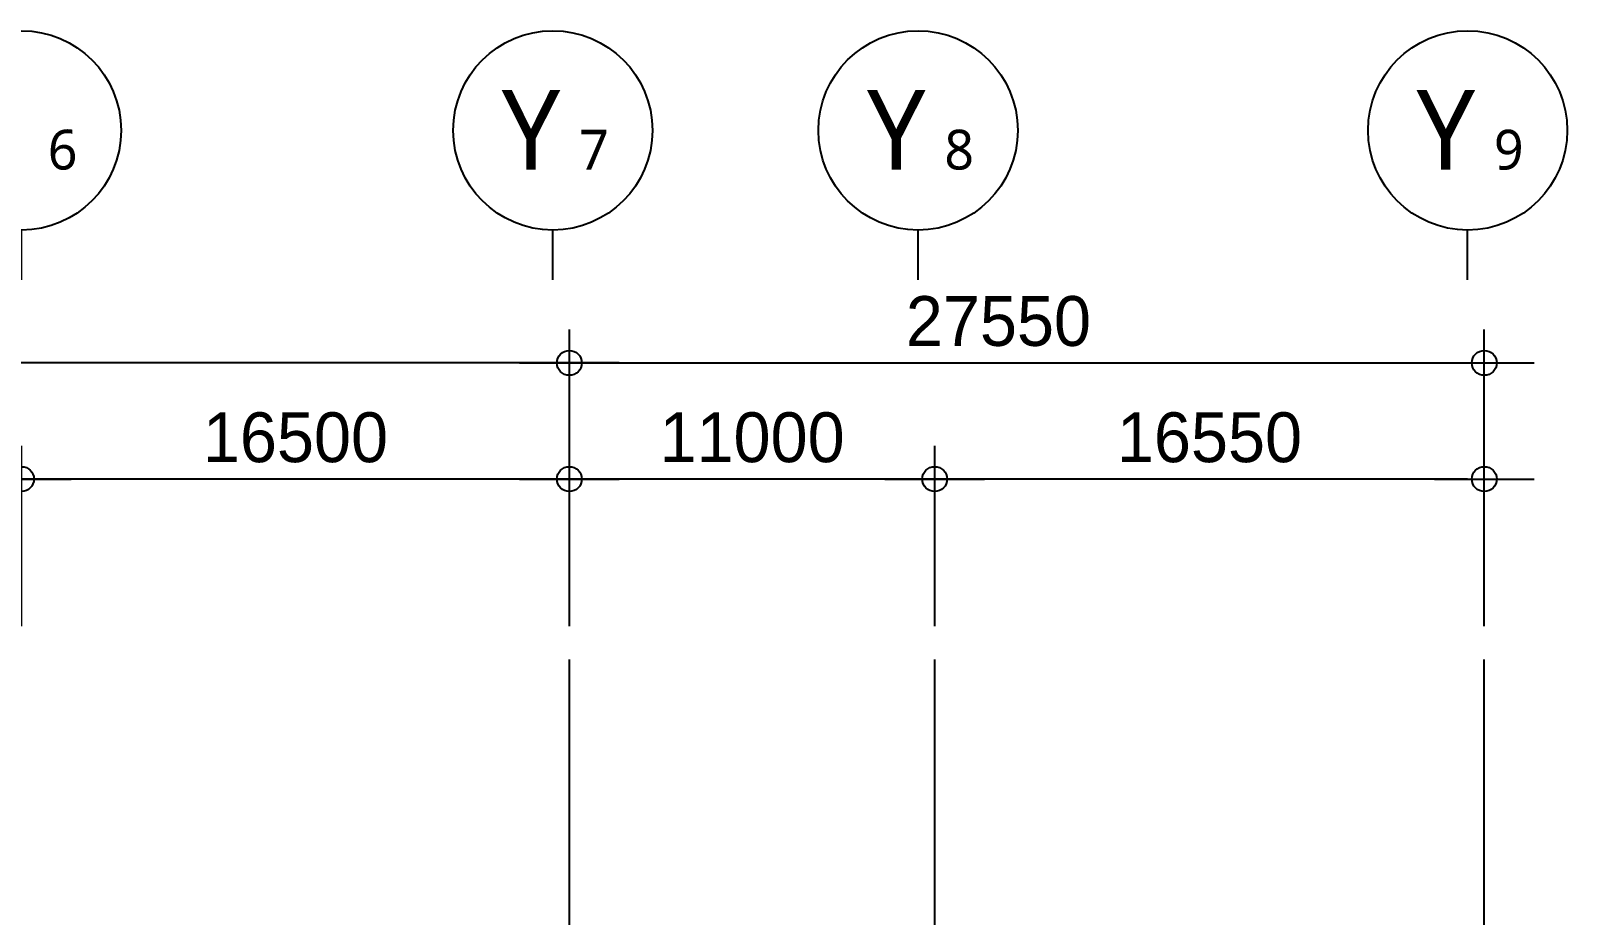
# Model space of a CAD drawing. Header units: millimetres. Extents: x 35054840 to 35483341, y -1288013 to -991013.
# Drawn here: x 35293514 to 35339786, y -1175205 to -1148574 of the extents above; entities that cross this region are included whole.
import ezdxf
from ezdxf.enums import TextEntityAlignment as Align

# ---------------------------------------------------------------- set-up
doc = ezdxf.new("R2010")
doc.units = ezdxf.units.MM
doc.header["$LTSCALE"] = 1000
doc.header["$MEASUREMENT"] = 0
doc.header["$PDSIZE"] = -10
doc.layers.get('0').update_dxf_attribs({"linetype": 'CONTINUOUS'})
doc.layers.get('Defpoints').update_dxf_attribs({"color": 161, "linetype": 'CONTINUOUS'})
for name, color, linetype in [('cen', 1, 'CONTINUOUS'), ('NDIM', 7, 'CONTINUOUS'), ('SYM(AXIS)', 7, 'CONTINUOUS'), ('TEXT(AXIS)', 2, 'CONTINUOUS')]:
    doc.layers.add(name, color=color, linetype=linetype)
doc.styles.add('CGS', font='cgse', dxfattribs={"bigfont": 'cgs'})
doc.styles.add('나눔바른고딕', font='NanumGothic.ttf')
doc.dimstyles.new('NDIM 1200', dxfattribs={"dimscale": 500, "dimtxt": 3, "dimasz": 1, "dimexe": 2, "dimexo": 2, "dimgap": 1, "dimtad": 1, "dimdec": 0, "dimdsep": 46, "dimtxsty": 'CGS', "dimblk": 'DOT0', "dimcen": 1, "dimdle": 8, "dimclrd": 2, "dimclre": 2, "dimclrt": 2, "dimadec": 0, "dimazin": 0, "dimtfac": 1, "dimtdec": 0, "dimtix": 1, "dimtmove": 2, "dimatfit": 3, "dimldrblk": 'DOT0', "dimfxl": 1, "dimtolj": 1, "dimtzin": 0, "dimlwd": -1, "dimlwe": -1, "dimarcsym": 0})

# ---------------------------------------------------------------- blocks, each defined once
blk = doc.blocks.new('sdfsgdfdfg')
at = {"layer": 'cen', "ltscale": 0.1}
for p, q in [((34667649, -327809), (34667649, -240916)), ((34678649, -327809), (34678649, -240916)), ((34695199, -327809), (34695199, -240916))]:
    blk.add_line(p, q, dxfattribs=at)
blk = doc.blocks.new('DOT0')
blk.add_line((-3, 0), (3, 0))
at = {"color": 6}
blk.add_circle((0, 0), 0.75, dxfattribs=at)
blk = doc.blocks.new('*D81')
at = {"layer": 'Defpoints', "color": 0, "ltscale": 0.4, "transparency": 16777216}
for p in [(35232736, -1158574), (35232736, -1167500), (35309736, -1167500)]:
    blk.add_point(p, dxfattribs=at)
at = {"layer": 'NDIM', "ltscale": 0.4, "transparency": 16777216}
for p, q in [((35232736, -1166500), (35232736, -1157574)), ((35309736, -1166500), (35309736, -1157574)), ((35309236, -1158574), (35233236, -1158574))]:
    blk.add_line(p, q, dxfattribs=at)
at = {"layer": 'NDIM', "ltscale": 0.4, "transparency": 16777216, "xscale": 500, "yscale": 500, "zscale": 500, "rotation": 180}
blk.add_blockref('DOT0', (35232736, -1158574), dxfattribs=at)
at = {"layer": 'NDIM', "ltscale": 0.4, "transparency": 16777216, "xscale": 500, "yscale": 500, "zscale": 500}
blk.add_blockref('DOT0', (35309736, -1158574), dxfattribs=at)
at = {"layer": 'NDIM', "ltscale": 0.4, "transparency": 16777216, "insert": (35271236, -1157324), "char_height": 1500, "attachment_point": 5, "style": 'CGS'}
blk.add_mtext('\\A1;77000', dxfattribs=at)
blk = doc.blocks.new('*D85')
at = {"layer": 'Defpoints', "color": 0, "ltscale": 0.4, "transparency": 16777216}
for p in [(35309736, -1162074), (35309736, -1167500), (35320736, -1167500)]:
    blk.add_point(p, dxfattribs=at)
at = {"layer": 'NDIM', "ltscale": 0.4, "transparency": 16777216}
for p, q in [((35309736, -1166500), (35309736, -1161074)), ((35320736, -1166500), (35320736, -1161074)), ((35320236, -1162074), (35310236, -1162074))]:
    blk.add_line(p, q, dxfattribs=at)
at = {"layer": 'NDIM', "ltscale": 0.4, "transparency": 16777216, "xscale": 500, "yscale": 500, "zscale": 500, "rotation": 180}
blk.add_blockref('DOT0', (35309736, -1162074), dxfattribs=at)
at = {"layer": 'NDIM', "ltscale": 0.4, "transparency": 16777216, "xscale": 500, "yscale": 500, "zscale": 500}
blk.add_blockref('DOT0', (35320736, -1162074), dxfattribs=at)
at = {"layer": 'NDIM', "ltscale": 0.4, "transparency": 16777216, "insert": (35315236, -1160824), "char_height": 1500, "attachment_point": 5, "style": 'CGS'}
blk.add_mtext('\\A1;11000', dxfattribs=at)
blk = doc.blocks.new('*D86')
at = {"layer": 'Defpoints', "color": 0, "ltscale": 0.4, "transparency": 16777216}
for p in [(35320736, -1162074), (35320736, -1167500), (35337286, -1167500)]:
    blk.add_point(p, dxfattribs=at)
at = {"layer": 'NDIM', "ltscale": 0.4, "transparency": 16777216}
for p, q in [((35320736, -1166500), (35320736, -1161074)), ((35337286, -1166500), (35337286, -1161074)), ((35336786, -1162074), (35321236, -1162074))]:
    blk.add_line(p, q, dxfattribs=at)
at = {"layer": 'NDIM', "ltscale": 0.4, "transparency": 16777216, "xscale": 500, "yscale": 500, "zscale": 500, "rotation": 180}
blk.add_blockref('DOT0', (35320736, -1162074), dxfattribs=at)
at = {"layer": 'NDIM', "ltscale": 0.4, "transparency": 16777216, "xscale": 500, "yscale": 500, "zscale": 500}
blk.add_blockref('DOT0', (35337286, -1162074), dxfattribs=at)
at = {"layer": 'NDIM', "ltscale": 0.4, "transparency": 16777216, "insert": (35329011, -1160824), "char_height": 1500, "attachment_point": 5, "style": 'CGS'}
blk.add_mtext('\\A1;16550', dxfattribs=at)
blk = doc.blocks.new('*D87')
at = {"layer": 'Defpoints', "color": 0, "ltscale": 0.4, "transparency": 16777216}
for p in [(35293236, -1162074), (35293236, -1167500), (35309736, -1167500)]:
    blk.add_point(p, dxfattribs=at)
at = {"layer": 'NDIM', "ltscale": 0.4, "transparency": 16777216}
for p, q in [((35293236, -1166500), (35293236, -1161074)), ((35309736, -1166500), (35309736, -1161074)), ((35309236, -1162074), (35293736, -1162074))]:
    blk.add_line(p, q, dxfattribs=at)
at = {"layer": 'NDIM', "ltscale": 0.4, "transparency": 16777216, "xscale": 500, "yscale": 500, "zscale": 500, "rotation": 180}
blk.add_blockref('DOT0', (35293236, -1162074), dxfattribs=at)
at = {"layer": 'NDIM', "ltscale": 0.4, "transparency": 16777216, "xscale": 500, "yscale": 500, "zscale": 500}
blk.add_blockref('DOT0', (35309736, -1162074), dxfattribs=at)
at = {"layer": 'NDIM', "ltscale": 0.4, "transparency": 16777216, "insert": (35301486, -1160824), "char_height": 1500, "attachment_point": 5, "style": 'CGS'}
blk.add_mtext('\\A1;16500', dxfattribs=at)
blk = doc.blocks.new('*D88')
at = {"layer": 'Defpoints', "color": 0, "ltscale": 0.4, "transparency": 16777216}
for p in [(35282236, -1162074), (35282236, -1167500), (35293236, -1167500)]:
    blk.add_point(p, dxfattribs=at)
at = {"layer": 'NDIM', "ltscale": 0.4, "transparency": 16777216}
for p, q in [((35282236, -1166500), (35282236, -1161074)), ((35293236, -1166500), (35293236, -1161074)), ((35292736, -1162074), (35282736, -1162074))]:
    blk.add_line(p, q, dxfattribs=at)
at = {"layer": 'NDIM', "ltscale": 0.4, "transparency": 16777216, "xscale": 500, "yscale": 500, "zscale": 500, "rotation": 180}
blk.add_blockref('DOT0', (35282236, -1162074), dxfattribs=at)
at = {"layer": 'NDIM', "ltscale": 0.4, "transparency": 16777216, "xscale": 500, "yscale": 500, "zscale": 500}
blk.add_blockref('DOT0', (35293236, -1162074), dxfattribs=at)
at = {"layer": 'NDIM', "ltscale": 0.4, "transparency": 16777216, "insert": (35287736, -1160824), "char_height": 1500, "attachment_point": 5, "style": 'CGS'}
blk.add_mtext('\\A1;11000', dxfattribs=at)
blk = doc.blocks.new('*D93')
at = {"layer": 'Defpoints', "color": 0, "ltscale": 0.4, "transparency": 16777216}
for p in [(35337286, -1158574), (35309736, -1167500), (35337286, -1167500)]:
    blk.add_point(p, dxfattribs=at)
at = {"layer": 'NDIM', "ltscale": 0.4, "transparency": 16777216}
for p, q in [((35309736, -1166500), (35309736, -1157574)), ((35337286, -1166500), (35337286, -1157574)), ((35310236, -1158574), (35336786, -1158574))]:
    blk.add_line(p, q, dxfattribs=at)
at = {"layer": 'NDIM', "ltscale": 0.4, "transparency": 16777216, "xscale": 500, "yscale": 500, "zscale": 500, "rotation": 180}
blk.add_blockref('DOT0', (35309736, -1158574), dxfattribs=at)
at = {"layer": 'NDIM', "ltscale": 0.4, "transparency": 16777216, "xscale": 500, "yscale": 500, "zscale": 500}
blk.add_blockref('DOT0', (35337286, -1158574), dxfattribs=at)
at = {"layer": 'NDIM', "ltscale": 0.4, "transparency": 16777216, "insert": (35322656, -1157324), "char_height": 1500, "attachment_point": 5, "style": 'CGS'}
blk.add_mtext('\\A1;27550', dxfattribs=at)
blk = doc.blocks.new('A$C2F20087E')
at = {"layer": 'SYM(AXIS)'}
blk.add_line((600, 0), (600, 300), dxfattribs=at)
blk.add_circle((600, 900), 600, dxfattribs=at)

msp = doc.modelspace()

# ---------------------------------------------------------------- block references
at = {"xscale": 5.000000000000075, "yscale": 5.000000000000075, "zscale": 5.000000000000075}
for p in [(35290236.3, -1156074.3, 1), (35306236.3, -1156074.3, 1), (35317236.3, -1156074.3, 1), (35333786.3, -1156074.3, 1)]:
    msp.add_blockref('A$C2F20087E', p, dxfattribs=at)
msp.add_blockref('sdfsgdfdfg', (642087, -926584.2, 1))

# ---------------------------------------------------------------- texts
at = {"layer": 'TEXT(AXIS)', "style": '나눔바른고딕'}
for s, height, p in [('Y', 2400, (35308578.1, -1151554.4, 1)), ('Y', 2400, (35319578.1, -1151554.4, 1)), ('Y', 2400, (35336128.1, -1151554.4, 1)), ('6', 1200, (35294474.3, -1152154.3, 1)), ('7', 1200, (35310474.3, -1152154.3, 1)), ('8', 1200, (35321474.3, -1152154.3, 1)), ('9', 1200, (35338024.3, -1152154.3, 1))]:
    msp.add_text(s, height=height, dxfattribs=at).set_placement(p, align=Align.MIDDLE)

# ---------------------------------------------------------------- dimensions: what is measured, and where the dimension line sits
at = {"layer": 'NDIM', "ltscale": 0.4}
for base, p1, p2, picture, middle in [((35232736.3, -1158574.3, 1), (35309736.3, -1167500.1, 1), (35232736.3, -1167500.1, 1), '*D81', (35271236.3, -1157324.3, 1)), ((35282236.3, -1162074.3, 1), (35293236.3, -1167500.1, 1), (35282236.3, -1167500.1, 1), '*D88', (35287736.3, -1160824.3, 1)), ((35293236.3, -1162074.3, 1), (35309736.3, -1167500.1, 1), (35293236.3, -1167500.1, 1), '*D87', (35301486.3, -1160824.3, 1)), ((35309736.3, -1162074.3, 1), (35320736.3, -1167500.1, 1), (35309736.3, -1167500.1, 1), '*D85', (35315236.3, -1160824.3, 1)), ((35320736.3, -1162074.3, 1), (35337286.3, -1167500.1, 1), (35320736.3, -1167500.1, 1), '*D86', (35329011.3, -1160824.3, 1))]:
    dim = msp.add_linear_dim(base=base, p1=p1, p2=p2, angle=180, dimstyle='NDIM 1200', override={"dimclrd": 256, "dimclre": 256, "dimclrt": 256}, dxfattribs=at)
    dim.commit()
    dim.dimension.update_dxf_attribs({"geometry": picture, "text_midpoint": middle})
dim = msp.add_linear_dim(base=(35337286.3, -1158574.3, 1), p1=(35309736.3, -1167500.1, 1), p2=(35337286.3, -1167500.1, 1), dimstyle='NDIM 1200', override={"dimclrd": 256, "dimclre": 256, "dimclrt": 256}, dxfattribs=at)
dim.commit()
dim.dimension.update_dxf_attribs({"geometry": '*D93', "text_midpoint": (35322655.5, -1157324.3, 1), "dimtype": 160})

doc.saveas('drawing.dxf')
